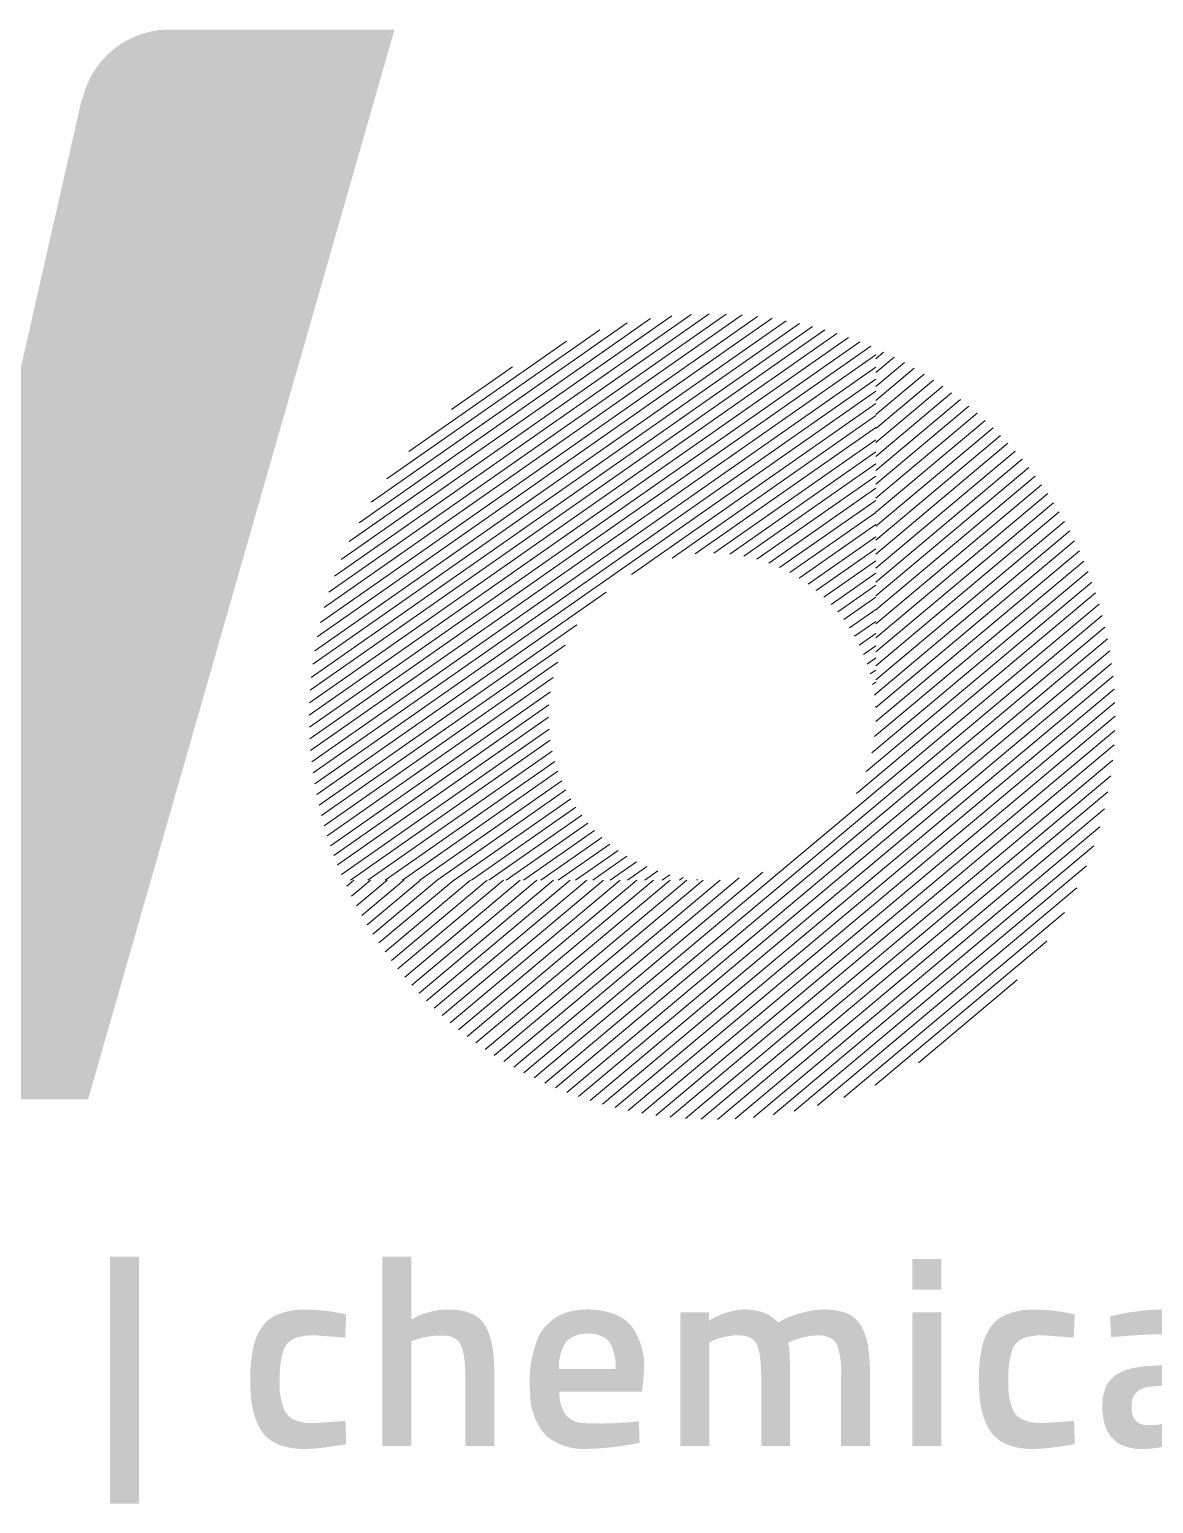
# Model space of a CAD drawing. Extents: x 0 to 1189, y 0 to 841.
# Drawn here: x 1009.27 to 1018.57, y 19.9 to 32.1 of the extents above; entities that cross this region are included whole.
import ezdxf
from ezdxf.enums import TextEntityAlignment as Align

# ---------------------------------------------------------------- set-up
doc = ezdxf.new("R2010")
doc.units = 0
doc.layers.get('0').update_dxf_attribs({"linetype": 'CONTINUOUS'})
for name, color, linetype in [('ADM013gen', 5, 'CONTINUOUS'), ('ADM025gen', 7, 'CONTINUOUS'), ('ADM050gen', 2, 'CONTINUOUS')]:
    doc.layers.add(name, color=color, linetype=linetype)
doc.styles.add('Isocp', font='isocp.shx')

# ---------------------------------------------------------------- blocks, each defined once
blk = doc.blocks.new('WORLEY_logo_2019')
at = {"true_color": 0x004d94}
h = blk.add_hatch(color=154, dxfattribs=at)
h.dxf.hatch_style = 2
edge = h.paths.add_edge_path()
edge.add_arc((13.19414202723575, 13.70649334999406), 0.8215761232817715, 86.9754415248832, 166.8289247099577, ccw=False)
edge.add_line((13.23749166179827, 14.52692502632671), (15.26169776543622, 14.52692502632671))
edge.add_line((15.26169776543622, 14.52692502632671), (12.44419243340197, 4.687635523860454))
edge.add_line((12.44419243340197, 4.687635523860454), (9.87648925399791, 4.687635523860454))
edge.add_line((9.876489253997912, 4.687635523860454), (8.380305834560218, 10.85117495296758))
edge.add_line((8.380305834560218, 10.85117495296758), (6.889324244845487, 4.680547316325868))
edge.add_line((6.889324244845487, 4.680547316325868), (4.961641343790911, 4.680547316325868))
edge.add_arc((4.936425468223897, 5.501736384668897), 0.8215761232817713, 191.3996098910185, 271.75880253896497, ccw=False)
edge.add_line((4.131056971165682, 5.339351316719609), (1.500000000000002, 14.52692502632671))
edge.add_line((1.5, 14.52692502632671), (4.232103863835278, 14.52692502632671))
edge.add_line((4.232103863835279, 14.52692502632671), (5.72308545355001, 7.957642878828485))
edge.add_line((5.72308545355001, 7.957642878828486), (7.406077439302459, 14.52692502632671))
edge.add_line((7.406077439302459, 14.52692502632671), (9.36019336325285, 14.52692502632671))
edge.add_line((9.36019336325285, 14.52692502632671), (11.04181343786957, 7.962444567803528))
edge.add_line((11.04181343786957, 7.962444567803527), (12.38668649162943, 13.88807174079009))
edge.add_line((12.38668649162943, 13.88807174079009), (12.39417823821029, 13.89369714962092))
at = {"true_color": 0xed1c24}
h = blk.add_hatch(color=240, dxfattribs=at)
h.dxf.hatch_style = 2
h.paths.add_polyline_path([(12.64694946666954, 3.240726579380936), (12.91258576032458, 3.240726579380936), (12.91258576032458, 0.9715855608893537), (12.64694946666954, 0.9715855608893537)])
at = {"true_color": 0x004d94}
h = blk.add_hatch(color=154, dxfattribs=at)
h.dxf.hatch_style = 2
edge = h.paths.add_edge_path()
edge.add_line((15.41752400526915, 2.665324183871659), (15.41752400526915, 3.240612253452959))
edge.add_line((15.41752400526915, 3.240612253452959), (15.14954403009058, 3.240612253452959))
edge.add_line((15.14954403009058, 3.240612253452959), (15.14954403009058, 1.5))
edge.add_line((15.14954403009058, 1.499999999999999), (15.41752400526915, 1.499999999999999))
edge.add_line((15.41752400526915, 1.499999999999999), (15.41752400526915, 2.463767572847846))
edge.add_arc((15.70621261616369, 1.737561862327532), 0.7814831079764403, 98.68957297718629, 111.6793089088051, ccw=False)
edge.add_arc((15.68197367652327, 1.862661573678611), 0.6541768987282836, 84.75831774276662, 98.24634436454392, ccw=False)
edge.add_arc((15.7319290042943, 2.354160927387789), 0.1602423718656043, 36.25179888603873, 86.49076341216352, ccw=False)
edge.add_arc((15.51740136334734, 2.27050940289349), 0.3872912373105721, 8.45283296066981, 27.429514434835824, ccw=False)
edge.add_arc((14.80185461395818, 2.168381617150216), 1.110085251709548, -0.8691153529018152, 8.23793647788699, ccw=False)
edge.add_line((15.9118121548786, 2.151543463542095), (15.9118121548786, 1.499999999999999))
edge.add_line((15.9118121548786, 1.499999999999999), (16.1796778041292, 1.499999999999999))
edge.add_line((16.1796778041292, 1.499999999999999), (16.1796778041292, 2.158974648860614))
edge.add_arc((14.35571128330729, 2.162634591134911), 1.823970192809246, 359.8850313524167, 365.5919939838741)
edge.add_arc((15.41488877722429, 2.282047156153227), 0.7583584476585304, 4.410726978735329, 19.98071992511767)
edge.add_arc((15.81530155692245, 2.432768587071036), 0.3305805838971507, 19.14416084760608, 44.10567277296697)
edge.add_arc((15.82383147153092, 2.406784107515379), 0.3434222440203882, 48.21256717263463, 81.7174247132485)
edge.add_arc((15.7606888600413, 2.059726288328896), 0.6960681925189595, 80.68939737812556, 119.5382604735259)
h = blk.add_hatch(color=154, dxfattribs=at)
h.dxf.hatch_style = 1
h.paths.add_polyline_path([(20.02222940640707, 3.221062519768857), (20.29020938158565, 3.221062519768857), (20.29020938158565, 2.938334499881226), (20.02222940640707, 2.938334499881226)])
h = blk.add_hatch(color=154, dxfattribs=at)
h.dxf.hatch_style = 2
edge = h.paths.add_edge_path()
edge.add_line((14.71955728213098, 1.502052216167773), (14.81765586117275, 1.517263215124557))
edge.add_line((14.81765586117275, 1.517263215124557), (14.8103961647462, 1.731052700441932))
edge.add_line((14.8103961647462, 1.731052700441932), (14.52275212995555, 1.711388640829852))
edge.add_arc((14.50051768275674, 2.143840728499061), 0.4330233004951281, 249.68499945576332, 272.94326065491566, ccw=False)
edge.add_arc((14.41122030602556, 1.905007856357469), 0.1780458339392265, 203.8768055483397, 249.95036847671, ccw=False)
edge.add_arc((14.79090656464769, 2.05303971990315), 0.5854436215543165, 177.3545125925388, 202.083273545772, ccw=False)
edge.add_arc((15.12391876672086, 2.126688625731427), 0.9190154802763085, 163.8611793838671, 182.9082050612348, ccw=False)
edge.add_arc((14.41081089892141, 2.324868826531903), 0.1790952714896773, 104.95691212946639, 161.3492417779208, ccw=False)
edge.add_arc((14.51080206511384, 1.989338482505038), 0.5291594926402938, 87.03100825275561, 106.04035211286731, ccw=False)
edge.add_line((14.5382101425402, 2.517787690985024), (14.80782383136671, 2.498179677168983))
edge.add_line((14.80782383136671, 2.498179677168983), (14.81765586117275, 2.709682643926805))
edge.add_arc((14.44860088454922, 1.219567437239306), 1.535136770770577, 76.0895387880793, 93.21761665297613)
edge.add_arc((14.41921841905405, 2.145221447737983), 0.6097125283628688, 95.34369176476658, 114.0531998175488)
edge.add_arc((14.3028018694287, 2.417111761024997), 0.3140139483036953, 114.8762317255479, 145.7241470855262)
edge.add_arc((14.48182658604713, 2.293985564086285), 0.5312912098480841, 145.6248434398082, 170.6482448607588)
edge.add_arc((15.4988943998921, 2.11360281493411), 1.564204539105759, 170.1824344522713, 185.0800703988133)
edge.add_arc((14.69589259675702, 2.005983182052785), 0.7556899159638174, 182.3425008870873, 204.1776060863858)
edge.add_arc((14.32471901232928, 1.8366071630155), 0.3477138106281912, 203.7659638804738, 254.2755080438848)
edge.add_arc((14.42919515006975, 2.164372090370197), 0.6916263530965157, 253.303059712178, 271.3876715586567)
edge.add_arc((14.37327655518132, 3.456837109566315), 1.985218960547158, 272.0977465458814, 280.045459556392)
h = blk.add_hatch(color=154, dxfattribs=at)
h.dxf.hatch_style = 1
edge = h.paths.add_edge_path(flags=16)
edge.add_arc((17.1656274829013, 2.239737752127597), 0.3922248994485977, 146.2301650377006, 184.6382896864646)
edge.add_line((16.77468709628666, 2.208020471962835), (17.29338383151924, 2.208020471962835))
edge.add_arc((16.86516326419759, 2.244619843109394), 0.429781768163331, 355.1148874028601, 390.9477830849003)
edge.add_arc((17.05671116924744, 2.273590385776813), 0.2612058017864418, 47.32706181746314, 95.07741331230342)
edge.add_arc((17.01744942120095, 2.287021831231371), 0.2472769929219847, 86.2565208543473, 135.9448871641777)
edge.add_arc((16.84047274190674, 2.458255516240832), 0.001021597253327596, 135.9448871641918, 209.0717906934116)
edge = h.paths.add_edge_path()
edge.add_line((17.44092144157382, 1.72133499656387), (17.5097456502161, 1.728651855954411))
edge.add_line((17.5097456502161, 1.728651855954411), (17.51466166511912, 1.529496089418118))
edge.add_line((17.51466166511912, 1.529496089418118), (17.38013515273971, 1.505252591529023))
edge.add_arc((16.95999467722811, 4.223032711693718), 2.750063053954483, 271.2734261133261, 278.7877676851122, ccw=False)
edge.add_arc((16.99585178362284, 2.012530768822794), 0.5394735849888997, 231.9690807852179, 272.6836944476573, ccw=False)
edge.add_arc((17.0772749262767, 1.976916135679173), 0.5681428508519762, 179.6244219042269, 223.2548794948923, ccw=False)
edge.add_arc((17.59152150259794, 2.091014177401875), 1.087990273460609, 156.721139385162, 185.8225277531198, ccw=False)
edge.add_arc((16.98747393228049, 2.298203728994474), 0.4538225676914655, 99.06034183460088, 150.5988120490697, ccw=False)
edge.add_arc((17.03806706869913, 2.043683765724857), 0.7132024861378374, 68.65448850613302, 99.85420382096288, ccw=False)
edge.add_arc((17.16502301595403, 2.377410071102252), 0.3561727742285046, 24.31961332860118, 68.13547273426798, ccw=False)
edge.add_arc((16.90346241868556, 2.233470645165558), 0.6542215176970938, -3.5227210994278266, 26.373686589499073, ccw=False)
edge.add_line((17.55644779179479, 2.193272427253775), (17.53924173963422, 2.001547846036001))
edge.add_line((17.53924173963422, 2.001547846036001), (16.77714510373816, 2.001547846036001))
edge.add_arc((17.19049812556329, 1.995157646938312), 0.4134024132688032, 179.114310877895, 207.2417927554791)
edge.add_arc((16.99856347744709, 1.922830912521292), 0.2109681968833656, 213.6517887488822, 268.6408247461921)
edge.add_arc((17.15595557872193, 4.629273207276325), 2.921867584322136, 266.813881579065, 275.5968780395006)
h = blk.add_hatch(color=154, dxfattribs=at)
h.dxf.hatch_style = 2
edge = h.paths.add_edge_path()
edge.add_arc((18.00728102249097, 2.171154552009138), 1.626514484953067, 359.570945371835, 367.6302095514991)
edge.add_arc((19.04955389038492, 2.331823464301421), 0.5725167323717176, 5.542706010786029, 25.72944977454772)
edge.add_arc((19.30327260628621, 2.456906270070013), 0.2896630967432008, 25.2277348114525, 69.87461482961726)
edge.add_arc((19.21288208597991, 2.090229593604068), 0.6663330873212034, 73.4275484535694, 104.0984705848873)
edge.add_arc((19.25595797308983, 1.796639287701173), 0.9620325404993146, 102.3271400570932, 119.27202288603)
edge.add_arc((18.56442770094165, 2.456674669772175), 0.284601524344703, 39.01240491997567, 67.37963719901721)
edge.add_arc((18.48174278095522, 2.241829597394177), 0.5147605681998818, 68.08201351786188, 92.6505087083627)
edge.add_arc((18.52070807996265, 2.069668695403912), 0.6892349921766496, 95.22525430698064, 122.1693055022058)
edge.add_line((18.15374360251161, 2.653091309578097), (18.15374360251161, 2.729232377610916))
edge.add_line((18.15374360251161, 2.729232377610917), (17.88827879774854, 2.729232377610917))
edge.add_line((17.88827879774854, 2.729232377610917), (17.88827879774854, 1.499999999999999))
edge.add_line((17.88827879774854, 1.499999999999999), (18.15620160996312, 1.499999999999999))
edge.add_line((18.15620160996312, 1.499999999999999), (18.15620160996312, 2.453935543041805))
edge.add_arc((18.42516672828851, 1.923829901073008), 0.5944360575561891, 97.74302006808148, 116.90233603431119, ccw=False)
edge.add_arc((18.41115303611937, 2.104533346460102), 0.4136244291231659, 78.65133893733002, 99.19214787042688, ccw=False)
edge.add_arc((18.46618775714504, 2.369934987266055), 0.142592812786268, 27.190088806434574, 79.34779273254259, ccw=False)
edge.add_arc((18.28939315451363, 2.298625533230607), 0.332887984431386, 7.6463868375461175, 24.201498521621204, ccw=False)
edge.add_arc((17.19304926468931, 2.143354329323754), 1.440165832364323, -0.4565250315591811, 7.965151465024292, ccw=False)
edge.add_line((18.63316938148402, 2.131879403930016), (18.63316938148402, 1.499999999999999))
edge.add_line((18.63316938148402, 1.499999999999999), (18.89869134921108, 1.499999999999999))
edge.add_line((18.89869134921108, 1.499999999999999), (18.89869134921108, 2.136797440233794))
edge.add_arc((14.63017549544854, 2.138599354398819), 4.268516234093156, 359.9758131223813, 362.9977321035244)
edge.add_arc((18.53353790186814, 2.352251412399761), 0.359440397989797, 1.526636238392167, 16.01554839637173)
edge.add_arc((19.24734672922175, 1.617111949389539), 0.911992190036653, 106.0235212404734, 113.81986473258061, ccw=False)
edge.add_arc((19.16095511682727, 1.940517461077485), 0.5773383048175311, 90.57644023312639, 106.6423114178518, ccw=False)
edge.add_arc((19.16555099039072, 2.287165635018876), 0.2308954413482838, 57.83749066067469, 92.58264729387781, ccw=False)
edge.add_arc((19.18606633701632, 2.358631399534857), 0.1608106130411524, 14.253916183310821, 50.450411255489314, ccw=False)
edge.add_arc((18.56985485273854, 2.190793138591244), 0.7994514861383656, -2.814110899380694, 15.038564127594725, ccw=False)
edge.add_line((19.36834226134144, 2.151543463542095), (19.36834226134144, 1.499999999999999))
edge.add_line((19.36834226134144, 1.499999999999999), (19.63374990314053, 1.499999999999999))
edge.add_line((19.63374990314053, 1.499999999999999), (19.63374990314053, 2.158979600052532))
edge.add_line((19.63374990314053, 2.158979600052536), (19.63374990314053, 2.158974648860617))
h = blk.add_hatch(color=154, dxfattribs=at)
h.dxf.hatch_style = 2
h.paths.add_polyline_path([(20.02222940640707, 2.729232377610917), (20.29020938158565, 2.729232377610917), (20.29020938158565, 1.499999999999999), (20.02222940640707, 1.499999999999999)])
h = blk.add_hatch(color=154, dxfattribs=at)
h.dxf.hatch_style = 2
edge = h.paths.add_edge_path()
edge.add_line((21.4188280097393, 1.502052216167773), (21.51692658878107, 1.517263215124557))
edge.add_line((21.51692658878107, 1.517263215124557), (21.50966689235452, 1.731052700441932))
edge.add_line((21.50966689235451, 1.731052700441932), (21.22202285756386, 1.711388640829852))
edge.add_arc((21.19978841036506, 2.143840728499061), 0.433023300495128, 249.68499945576292, 272.94326065491526, ccw=False)
edge.add_arc((21.11049103363387, 1.90500785635747), 0.1780458339392278, 203.8768055483402, 249.9503684767107, ccw=False)
edge.add_arc((21.49017729225601, 2.053039719903146), 0.5854436215543151, 177.3545125925384, 202.0832735457716, ccw=False)
edge.add_arc((21.82318949432917, 2.126688625731427), 0.9190154802763085, 163.8611793838671, 182.9082050612348, ccw=False)
edge.add_arc((21.11008162652973, 2.324868826531903), 0.1790952714896757, 104.9569121294659, 161.3492417779206, ccw=False)
edge.add_arc((21.21007279272216, 1.989338482505038), 0.5291594926402933, 87.03100825275533, 106.0403521128672, ccw=False)
edge.add_line((21.23748087014852, 2.517787690985024), (21.50709455897502, 2.498179677168983))
edge.add_line((21.50709455897502, 2.498179677168983), (21.51692658878106, 2.709682643926805))
edge.add_arc((21.14787161215754, 1.219567437239306), 1.535136770770577, 76.0895387880793, 93.21761665297613)
edge.add_arc((21.11848914666236, 2.145221447737983), 0.6097125283628687, 95.34369176476639, 114.0531998175487)
edge.add_arc((21.00207259703702, 2.417111761024997), 0.3140139483036967, 114.8762317255485, 145.7241470855265)
edge.add_arc((21.18109731365544, 2.293985564086285), 0.5312912098480869, 145.6248434398085, 170.6482448607588)
edge.add_arc((22.19816512750042, 2.11360281493411), 1.564204539105759, 170.1824344522713, 185.0800703988133)
edge.add_arc((21.39516332436533, 2.00598318205278), 0.7556899159638172, 182.342500887087, 204.1776060863855)
edge.add_arc((21.02398973993759, 1.836607163015504), 0.3477138106281957, 203.7659638804741, 254.275508043885)
edge.add_arc((21.12846587767806, 2.164372090370186), 0.6916263530965054, 253.3030597121778, 271.3876715586564)
edge.add_arc((21.07254728278964, 3.456837109566326), 1.985218960547169, 272.0977465458814, 280.045459556392)
h = blk.add_hatch(color=154, dxfattribs=at)
h.dxf.hatch_style = 1
edge = h.paths.add_edge_path(flags=16)
edge.add_arc((22.19435952119593, 1.888544437814825), 0.1537418954732287, 129.6622881412161, 172.7736234890415, ccw=False)
edge.add_arc((22.21872499777889, 1.834989776999452), 0.2110852064692817, 92.96724235286939, 125.47172170160661, ccw=False)
edge.add_line((22.20779817154732, 2.04579198016318), (22.49298419888646, 2.072772899165801))
edge.add_line((22.49298419888646, 2.072772899165801), (22.49298419888646, 1.745800745150992))
edge.add_arc((22.13163129276431, 2.8383862013496), 1.15079055516616, 278.61319435309304, 288.30070025826683, ccw=False)
edge.add_arc((22.20286689636153, 2.299343511279967), 0.6072460716983498, 265.74603261389893, 279.58474836113896, ccw=False)
edge.add_arc((22.17279971377009, 1.825287024703091), 0.1323666717835889, 181.3037865527128, 263.5032644972543, ccw=False)
edge.add_arc((22.35340780682489, 1.860076901683126), 0.3152153554805779, 171.2766483865348, 186.8876767120107, ccw=False)
edge = h.paths.add_edge_path()
edge.add_arc((22.28392111966156, 0.2512158553403007), 2.275999159757217, 88.20173740829433, 94.00114187148546)
edge.add_arc((22.45598631638598, -3.604739564169584), 6.135335698093995, 93.09143749371778, 94.91763526027721)
edge.add_line((21.9300433295267, 2.508011706975024), (21.85132992811439, 2.503095692072004))
edge.add_line((21.85132992811439, 2.503095692072003), (21.84149789830835, 2.692305102874282))
edge.add_arc((22.36208419043843, 0.613798919651434), 2.14270810920419, 90.7414434207302, 104.06114073173231, ccw=False)
edge.add_arc((22.35303614760189, 2.144847343428102), 0.6117655133119696, 70.53378377631299, 91.74969684016992, ccw=False)
edge.add_arc((22.47212346783854, 2.46853833071298), 0.2669277617821577, 20.429519205813392, 71.48037079856539, ccw=False)
edge.add_arc((22.37483394618728, 2.402102036418433), 0.3823365767666715, 0.9681579739325912, 24.67408432519352, ccw=False)
edge.add_line((22.75711594054401, 2.408562278232102), (22.75850616661352, 1.79004487927817))
edge.add_arc((22.86364353979965, 1.782456921652131), 0.1054108359772063, 175.8720155137105, 271.6700778544505)
edge.add_line((22.86671565744395, 1.677090862436691), (22.85922730916144, 1.472904755069401))
edge.add_arc((22.81749784648664, 1.955560943049187), 0.4844567512691978, 233.92053331357658, 274.9413876103905, ccw=False)
edge.add_arc((22.12381904279662, 2.426539209468501), 0.9543104350720305, 274.19766654829834, 295.3363230820761, ccw=False)
edge.add_arc((22.13687075682105, 1.951028790034327), 0.4796154554339246, 242.3551946757423, 276.801579316203, ccw=False)
edge.add_arc((22.08651880496598, 1.778220872559466), 0.3052527103560214, 198.9124227665301, 235.6621733216931, ccw=False)
edge.add_arc((22.36472520784291, 1.859781439611649), 0.5950181549602875, 174.6366640059978, 197.6590339442103, ccw=False)
edge.add_arc((22.13516181612333, 1.896018875510987), 0.3633669230390318, 155.1622995405465, 176.9427632735322, ccw=False)
edge.add_arc((22.0339503625811, 1.943033614228336), 0.2517689365849075, 124.2048430503902, 155.1969213099223, ccw=False)
edge.add_arc((22.14036705236884, 1.778047717003366), 0.4480652632848686, 99.05891502124501, 123.5990627000129, ccw=False)
edge.add_arc((22.25293601491725, 1.282452440354719), 0.9557774247780634, 90.08100510582278, 101.04555477566493, ccw=False)
edge.add_line((22.25158473169356, 2.23822890990658), (22.49298419888647, 2.26221096182403))
edge.add_line((22.49298419888646, 2.262210961824031), (22.49298419888646, 2.350699230078388))
edge.add_arc((22.25938079451577, 2.360923468810757), 0.2338270420443919, 357.4939059490121, 386.9320432160704)
edge.add_arc((22.35727932277434, 2.393348186372474), 0.1327600488700756, 33.60780721608256, 90.8356966705328)
at = {"color": 20, "lineweight": 15, "true_color": 0xf05324}
blk.add_line((19.10418510937133, 11.79658444461785), (14.49540246575247, 8.569480095585856), dxfattribs=at)
at = {"color": 20, "lineweight": 15, "true_color": 0xf05424}
blk.add_line((18.98554792189271, 11.82498809708197), (14.50928807099376, 8.690677206497053), dxfattribs=at)
at = {"color": 20, "lineweight": 15, "true_color": 0xf05524}
blk.add_line((18.86230812536138, 11.85016896799196), (14.52777628528776, 8.815097098962394), dxfattribs=at)
at = {"color": 20, "lineweight": 15, "true_color": 0xf05624}
blk.add_line((18.73399789890947, 11.87179948564957), (14.55133492950235, 8.943067344680102), dxfattribs=at)
at = {"color": 20, "lineweight": 15, "true_color": 0xf05724}
for p, q in [((18.60004259670749, 11.88947727871324), (14.580538649467, 9.07499031499176)), ((18.45972346391594, 11.90269906962618), (14.61610620002122, 9.21136928745412))]:
    blk.add_line(p, q, dxfattribs=at)
at = {"color": 20, "lineweight": 15, "true_color": 0xf05824}
blk.add_line((18.31212154541493, 11.91082139908621), (14.65895653628491, 9.352847721369422), dxfattribs=at)
at = {"color": 20, "lineweight": 15, "true_color": 0xf05924}
for p, q in [((18.1560296635711, 11.91299899221447), (14.71029683589141, 9.50027089161649)), ((17.98980688661541, 11.90808285621658), (14.77176803060977, 9.654787790989687)), ((17.81112140484728, 11.89444024036256), (14.84570193014059, 9.818031170219053))]:
    blk.add_line(p, q, dxfattribs=at)
at = {"color": 20, "lineweight": 15, "true_color": 0xf05a24}
for p, q in [((17.61645469771173, 11.86960745003643), (14.93561705503877, 9.992464723920476)), ((17.40002179567671, 11.82953380596355), (15.04729837483648, 10.18213913136868)), ((17.1509479796396, 11.76660474785235), (15.19162060863626, 10.3946689528552)), ((16.843107926823, 11.66252712775594), (15.39470907921553, 10.64834733632693)), ((16.34581479149641, 11.42579303114897), (15.78725063230483, 11.03468219630927))]:
    blk.add_line(p, q, dxfattribs=at)
at = {"color": 20, "lineweight": 15, "true_color": 0xef4f24}
blk.add_line((19.43604592609969, 11.69453297378155), (14.47779639573609, 8.222729276296192), dxfattribs=at)
at = {"color": 20, "lineweight": 15, "true_color": 0xef5024}
blk.add_line((19.32913531102708, 11.73114766064171), (14.47995542857138, 8.335715352811356), dxfattribs=at)
at = {"color": 20, "lineweight": 15, "true_color": 0xef5224}
blk.add_line((19.21860634535479, 11.7652287511361), (14.48573281200633, 8.451235025692286), dxfattribs=at)
at = {"color": 20, "lineweight": 15, "true_color": 0xef4d24}
blk.add_line((19.53957215947367, 11.65554851734382), (14.47902174459944, 8.112112969358611), dxfattribs=at)
at = {"color": 20, "lineweight": 15, "true_color": 0xef4b24}
blk.add_line((19.6399154499621, 11.61433534030394), (14.48343003634832, 8.003725383023147), dxfattribs=at)
at = {"color": 20, "lineweight": 15, "true_color": 0xef4924}
blk.add_line((19.68659023555123, 11.53554307156912), (14.49084665663776, 7.897444251009215), dxfattribs=at)
at = {"color": 133, "lineweight": 15, "true_color": 0x48c6f3}
for p, q in [((19.75856732414396, 11.56107656580999), (19.68659023555123, 11.5006806173186)), ((19.85529936460315, 11.51387247280099), (19.68659023555123, 11.37230870483728)), ((19.94945768974497, 11.46450877621846), (19.68659023555123, 11.24393679235597)), ((20.04113183895059, 11.41306060852405), (19.68659023555123, 11.11556487987464))]:
    blk.add_line(p, q, dxfattribs=at)
at = {"color": 20, "lineweight": 15, "true_color": 0xef4724}
blk.add_line((19.68659023555123, 11.42406876612049), (14.50111936493058, 7.793162973345028), dxfattribs=at)
at = {"color": 20, "lineweight": 15, "true_color": 0xef4524}
blk.add_line((19.68659023555123, 11.31259446067183), (14.51411477816011, 7.690788154201841), dxfattribs=at)
at = {"color": 133, "lineweight": 15, "true_color": 0x48c5f3}
blk.add_line((20.13040053040042, 11.35959402211395), (19.68659023555123, 10.98719296739332), dxfattribs=at)
at = {"color": 133, "lineweight": 15, "true_color": 0x47c5f2}
blk.add_line((20.21733293708396, 11.30416706001814), (19.68659023555123, 10.85882105491199), dxfattribs=at)
at = {"color": 20, "lineweight": 15, "true_color": 0xef4324}
blk.add_line((19.68659023555123, 11.20112015522318), (14.5297155609317, 7.590237634451833), dxfattribs=at)
at = {"color": 133, "lineweight": 15, "true_color": 0x47c4f2}
for p, q in [((20.30198974045468, 11.24683064002184), (19.68659023555123, 10.73044914243068)), ((14.88837864443522, 6.70427156601467), (14.82212975131113, 6.648682144228342))]:
    blk.add_line(p, q, dxfattribs=at)
at = {"color": 133, "lineweight": 15, "true_color": 0x46c3f1}
for p, q in [((20.38442400353133, 11.1876292872845), (19.68659023555123, 10.60207722994934)), ((15.04136633232303, 6.70427156601467), (14.8661171429151, 6.557220035818362))]:
    blk.add_line(p, q, dxfattribs=at)
at = {"color": 133, "lineweight": 15, "true_color": 0x46c2f0}
for p, q in [((20.46468189576292, 11.12660174257377), (19.68659023555123, 10.47370531746801)), ((15.19435402021085, 6.70427156601467), (14.91228090536412, 6.467584119381757))]:
    blk.add_line(p, q, dxfattribs=at)
at = {"color": 20, "lineweight": 15, "true_color": 0xee4124}
for p, q in [((19.68659023555123, 11.08964584977454), (17.44064265191012, 9.517016421285158)), ((17.20646074558693, 9.353040485165335), (14.54781815762031, 7.491438903665731))]:
    blk.add_line(p, q, dxfattribs=at)
at = {"color": 133, "lineweight": 15, "true_color": 0x45c1ef}
for p, q in [((20.54280329481741, 11.0637814672261), (19.68659023555123, 10.34533340498668)), ((15.34734170809864, 6.70427156601467), (14.96058116099026, 6.3797409335821))]:
    blk.add_line(p, q, dxfattribs=at)
at = {"color": 133, "lineweight": 15, "true_color": 0x44c0ee}
for p, q in [((20.61882228498078, 10.99919706135334), (19.68659023555123, 10.21696149250537)), ((15.50032939598644, 6.70427156601467), (15.01098382550747, 6.293661878307542))]:
    blk.add_line(p, q, dxfattribs=at)
at = {"color": 20, "lineweight": 15, "true_color": 0xee4024}
for p, q in [((19.68659023555123, 10.97817154432588), (17.81366251923636, 9.666733438840325)), ((16.93819246049801, 9.053722704234843), (14.56833094549534, 7.394327806916883))]:
    blk.add_line(p, q, dxfattribs=at)
at = {"color": 20, "lineweight": 15, "true_color": 0xee3e24}
for p, q in [((19.68659023555123, 10.86669723887724), (18.02690450580932, 9.704572779852866)), ((16.82970205616239, 8.866282599846961), (14.59117271888758, 7.298847483383552))]:
    blk.add_line(p, q, dxfattribs=at)
at = {"color": 143, "lineweight": 15, "true_color": 0x43beed}
for p, q in [((20.6927675676164, 10.9328726082589), (19.68659023555123, 10.08858958002408)), ((15.65331708387423, 6.70427156601467), (15.06346019755246, 6.209322870254688))]:
    blk.add_line(p, q, dxfattribs=at)
at = {"color": 143, "lineweight": 15, "true_color": 0x42bdec}
for p, q in [((20.76466279580442, 10.86482795523353), (19.68659023555123, 9.960217667542734)), ((15.80630477176205, 6.70427156601467), (15.11798662404506, 6.126704062132711))]:
    blk.add_line(p, q, dxfattribs=at)
at = {"color": 20, "lineweight": 15, "true_color": 0xee3c24}
for p, q in [((19.68659023555123, 10.7552229334286), (18.19750869103931, 9.712556810952401)), ((16.76384945316972, 8.708697805372113), (14.61627143655155, 7.204947489242618))]:
    blk.add_line(p, q, dxfattribs=at)
at = {"color": 143, "lineweight": 15, "true_color": 0x41bbea}
for p, q in [((20.83452684262818, 10.79507893867458), (19.68659023555123, 9.831845755061403)), ((15.95929245964986, 6.70427156601467), (15.17454423190191, 6.04578961754434))]:
    blk.add_line(p, q, dxfattribs=at)
at = {"color": 143, "lineweight": 15, "true_color": 0x40b8e8}
for p, q in [((20.90237401042071, 10.72363755966439), (19.68659023555123, 9.703473842580088)), ((16.11228014753767, 6.70427156601467), (15.23311871879, 5.966567535407213))]:
    blk.add_line(p, q, dxfattribs=at)
at = {"color": 20, "lineweight": 15, "true_color": 0xee3a23}
for p, q in [((19.68659023555123, 10.64374862797994), (18.34433519985353, 9.70389153378447)), ((16.72177452659284, 8.567762319164716), (14.64356318048122, 7.112583068624421))]:
    blk.add_line(p, q, dxfattribs=at)
at = {"color": 143, "lineweight": 15, "true_color": 0x3fb6e7}
for p, q in [((20.96821418650009, 10.65051211464791), (19.68659023555123, 9.575101930098743)), ((16.26526783542549, 6.70427156601467), (15.29370019739124, 5.889029519276352))]:
    blk.add_line(p, q, dxfattribs=at)
at = {"color": 143, "lineweight": 15, "true_color": 0x3db3e4}
for p, q in [((21.03205294940785, 10.5757072845773), (19.68659023555123, 9.446730017617428)), ((16.41825552331327, 6.70427156601467), (15.35628308916408, 5.813170888199648))]:
    blk.add_line(p, q, dxfattribs=at)
at = {"color": 20, "lineweight": 15, "true_color": 0xee3823}
for p, q in [((19.68659023555123, 10.53227432253131), (18.47499047381586, 9.683903036071108)), ((16.69587083486784, 8.438150053502767), (14.67299128631123, 7.021714544713183))]:
    blk.add_line(p, q, dxfattribs=at)
at = {"color": 143, "lineweight": 15, "true_color": 0x3bb1e2}
for p, q in [((21.09389162833823, 10.49922418477895), (19.68659023555123, 9.318358105136111)), ((16.57124321120108, 6.70427156601467), (15.42086606491431, 5.738990526850669))]:
    blk.add_line(p, q, dxfattribs=at)
at = {"color": 20, "lineweight": 15, "true_color": 0xee3623}
for p, q in [((19.68659023555123, 10.42080001708266), (18.59345667752294, 9.655379659481248)), ((16.68215621339808, 8.3170726667173), (14.7045056143024, 6.932306809285559))]:
    blk.add_line(p, q, dxfattribs=at)
at = {"color": 20, "lineweight": 15, "true_color": 0xee3423}
for p, q in [((19.68659023555123, 10.30932571163403), (18.70212485622618, 9.619995631924148)), ((16.67823961693215, 8.2028559308991), (14.73806193661001, 6.844328893671309))]:
    blk.add_line(p, q, dxfattribs=at)
at = {"color": 143, "lineweight": 15, "true_color": 0x39addf}
for p, q in [((21.15372731724395, 10.42106037678967), (19.68659023555123, 9.189986192654795)), ((16.72423089908888, 6.70427156601467), (15.4874520306892, 5.666490873692641))]:
    blk.add_line(p, q, dxfattribs=at)
at = {"color": 143, "lineweight": 15, "true_color": 0x37a9dc}
for p, q in [((21.2115528439693, 10.34120984245623), (19.68659023555123, 9.061614280173478)), ((16.87721858697669, 6.70427156601467), (15.55604815864446, 5.595677946878765))]:
    blk.add_line(p, q, dxfattribs=at)
at = {"color": 20, "lineweight": 15, "true_color": 0xed3223}
for p, q in [((19.68659023555123, 10.19785140618537), (18.80255716480783, 9.578844786024169)), ((16.68255889058783, 8.09440601342374), (14.77362142165421, 6.757753607705463))]:
    blk.add_line(p, q, dxfattribs=at)
at = {"color": 143, "lineweight": 15, "true_color": 0x35a6da}
for p, q in [((21.26735669364203, 10.25966291965356), (19.68659023555123, 8.933242367692147)), ((17.03020627486449, 6.70427156601467), (15.62666596365234, 5.526561408534103))]:
    blk.add_line(p, q, dxfattribs=at)
at = {"color": 142, "lineweight": 15, "true_color": 0x32a2d7}
for p, q in [((21.32112288440189, 10.17640619800863), (19.68659023555123, 8.804870455210818)), ((17.1831939627523, 6.70427156601467), (15.6993214275731, 5.459154669031705))]:
    blk.add_line(p, q, dxfattribs=at)
at = {"color": 20, "lineweight": 15, "true_color": 0xed3023}
for p, q in [((19.68659023555123, 10.08637710073672), (18.89583267052294, 9.532682692807565)), ((16.69403496711005, 7.990967343265027), (14.85644295754645, 6.70427156601467))]:
    blk.add_line(p, q, dxfattribs=at)
at = {"color": 142, "lineweight": 15, "true_color": 0x309ed4}
for p, q in [((21.37283079230222, 10.09142237197542), (19.68659023555123, 8.676498542729487)), ((17.33618165064011, 6.70427156601467), (15.77403517435338, 5.393475033917591))]:
    blk.add_line(p, q, dxfattribs=at)
at = {"color": 20, "lineweight": 15, "true_color": 0xed2e23}
for p, q in [((19.68659023555123, 9.974902795288086), (18.98272503985584, 9.482051079378717)), ((16.71189418001448, 7.89199819331855), (15.01564476467592, 6.70427156601467))]:
    blk.add_line(p, q, dxfattribs=at)
at = {"color": 142, "lineweight": 15, "true_color": 0x2e9bd1}
for p, q in [((21.42245492083306, 10.00469004744182), (19.68659023555123, 8.54812663024817)), ((17.48916933852792, 6.70427156601467), (15.85083270050315, 5.329543897303862))]:
    blk.add_line(p, q, dxfattribs=at)
at = {"color": 142, "lineweight": 15, "true_color": 0x2c97ce}
for p, q in [((21.46996460890917, 9.916183496702521), (19.68659023555123, 8.419754717766867)), ((17.64215702641571, 6.70427156601467), (15.92974466710764, 5.267386986895857))]:
    blk.add_line(p, q, dxfattribs=at)
at = {"color": 20, "lineweight": 15, "true_color": 0xed2c23}
for p, q in [((19.68659023555123, 9.863428489839439), (19.06380219979616, 9.427347612496916)), ((16.73556860231149, 7.797100896825036), (15.17484657180534, 6.70427156601467))]:
    blk.add_line(p, q, dxfattribs=at)
at = {"color": 142, "lineweight": 15, "true_color": 0x2a93cb}
for p, q in [((21.51532366925813, 9.825872355030558), (19.68659023555123, 8.291382805285538)), ((17.79514471430354, 6.70427156601467), (16.0108072614393, 5.207034667420481))]:
    blk.add_line(p, q, dxfattribs=at)
at = {"color": 20, "lineweight": 15, "true_color": 0xed2b23}
for p, q in [((19.68659023555123, 9.75195418439078), (19.1394859053754, 9.368867608214497)), ((16.76463647896957, 7.705980137732129), (15.3340483789348, 6.70427156601467))]:
    blk.add_line(p, q, dxfattribs=at)
at = {"color": 20, "lineweight": 15, "true_color": 0xed2923}
for p, q in [((19.68659023555123, 9.640479878942143), (19.21008899931181, 9.306830121361065)), ((16.79878496727049, 7.618416861210248), (15.49325018606423, 6.70427156601467))]:
    blk.add_line(p, q, dxfattribs=at)
at = {"color": 142, "lineweight": 15, "true_color": 0x258cc5}
for p, q in [((21.5994147838988, 9.639689353348185), (19.67539095505404, 8.025241668188245)), ((18.10112009007914, 6.70427156601467), (16.17955945615985, 5.09189074680821))]:
    blk.add_line(p, q, dxfattribs=at)
at = {"color": 142, "lineweight": 15, "true_color": 0x2890c8}
for p, q in [((21.55848994682135, 9.733721250131817), (19.6858857076727, 8.16241972372117)), ((17.94813240219134, 6.70427156601467), (16.0940626385567, 5.148522311171893))]:
    blk.add_line(p, q, dxfattribs=at)
at = {"color": 20, "lineweight": 15, "true_color": 0xed2723}
for p, q in [((19.68659023555123, 9.529005573493484), (19.27583940403821, 9.241394744942157)), ((16.83778614478144, 7.534251474253815), (15.65245199319369, 6.70427156601467))]:
    blk.add_line(p, q, dxfattribs=at)
at = {"color": 142, "lineweight": 15, "true_color": 0x2388c2}
for p, q in [((21.63804237513315, 9.543729838424857), (19.64912568247363, 7.874830575171917)), ((18.25627021226564, 6.706086063837136), (16.26735351960611, 5.037186800584196))]:
    blk.add_line(p, q, dxfattribs=at)
at = {"color": 20, "lineweight": 15, "true_color": 0xed2523}
for p, q in [((19.68659023555123, 9.41753126804485), (19.33689572505405, 9.172672535724166)), ((16.88148140600292, 7.453372920096507), (15.81165380032313, 6.70427156601467))]:
    blk.add_line(p, q, dxfattribs=at)
at = {"color": 142, "lineweight": 15, "true_color": 0x2185c0}
for p, q in [((21.6743089907748, 9.445789229752489), (19.59988531813883, 7.705141091138225)), ((18.43193223128105, 6.725112086723501), (16.35750855864509, 4.984463948109251))]:
    blk.add_line(p, q, dxfattribs=at)
at = {"color": 152, "lineweight": 15, "true_color": 0x1d7dba}
blk.add_line((21.7394589431712, 9.243712705816888), (16.5452019156099, 4.88521354975021), dxfattribs=at)
at = {"color": 20, "lineweight": 15, "true_color": 0xed2423}
for p, q in [((19.68659023555123, 9.306056962596191), (19.39335720496064, 9.100732984124585)), ((16.92977150833364, 7.375711708320747), (15.97085560745257, 6.70427156601467))]:
    blk.add_line(p, q, dxfattribs=at)
at = {"color": 142, "lineweight": 15, "true_color": 0x1f81bd}
for p, q in [((21.70814204063161, 9.345806616927618), (19.51004404678016, 7.501383400995358)), ((18.64819515732032, 6.778206315719054), (16.45009716346888, 4.933783099786794))]:
    blk.add_line(p, q, dxfattribs=at)
at = {"color": 152, "lineweight": 15, "true_color": 0x1a7ab7}
blk.add_line((21.7681657536789, 9.139428667444855), (16.64291675978282, 4.838834126974914), dxfattribs=at)
at = {"color": 20, "lineweight": 15, "true_color": 0xec2323}
for p, q in [((19.68659023555123, 9.194582657147556), (19.44526958319768, 9.02560811724392)), ((16.98261071233393, 7.301235811826101), (16.13005741458202, 6.70427156601467))]:
    blk.add_line(p, q, dxfattribs=at)
at = {"color": 240, "lineweight": 15, "true_color": 0xec2123}
for p, q in [((19.68659023555123, 9.083108351698895), (19.49262770257446, 8.94729432397832)), ((17.04000417519448, 7.229948841716373), (16.28925922171147, 6.70427156601467))]:
    blk.add_line(p, q, dxfattribs=at)
at = {"color": 144, "lineweight": 15, "true_color": 0x1876b4}
blk.add_line((21.79415549112547, 9.032864734069344), (16.74334867701686, 4.794734599203098), dxfattribs=at)
at = {"color": 240, "lineweight": 15, "true_color": 0xec2023}
for p, q in [((19.68659023555123, 8.971634046250262), (19.53537521832978, 8.865752151301288)), ((17.10200824167649, 7.161890251018091), (16.4484610288409, 6.70427156601467))]:
    blk.add_line(p, q, dxfattribs=at)
at = {"color": 144, "lineweight": 15, "true_color": 0x1672b1}
blk.add_line((21.81730608391349, 8.923918475457963), (16.84661973890946, 4.753017396667151), dxfattribs=at)
at = {"color": 144, "lineweight": 15, "true_color": 0x146fae}
blk.add_line((21.83747782763604, 8.812472665694438), (16.95286964986752, 4.713799745283348), dxfattribs=at)
at = {"color": 240, "lineweight": 15, "true_color": 0xec1f23}
for p, q in [((19.68659023555123, 8.860159740801627), (19.57340137058611, 8.780904044311647)), ((19.68659023555123, 8.748685435352966), (19.60653437643098, 8.692629719319111)), ((17.16873367165748, 7.097137594632406), (16.60766283597037, 6.70427156601467)), ((17.24035224804994, 7.035811156249627), (16.76686464309979, 6.70427156601467))]:
    blk.add_line(p, q, dxfattribs=at)
at = {"color": 144, "lineweight": 15, "true_color": 0x126bab}
blk.add_line((21.85451020987555, 8.69839261886837), (17.06225892230862, 4.677216330962114), dxfattribs=at)
at = {"color": 144, "lineweight": 15, "true_color": 0x1067a9}
blk.add_line((21.86821790243341, 8.581522826156647), (17.17497288443136, 4.643422662526522), dxfattribs=at)
at = {"color": 240, "lineweight": 15, "true_color": 0xec1e23}
for p, q in [((19.68659023555123, 8.637211129904319), (19.63453047922715, 8.600758496088838)), ((17.31710772749111, 6.978081616104574), (16.92606645022926, 6.70427156601467))]:
    blk.add_line(p, q, dxfattribs=at)
at = {"color": 144, "lineweight": 15, "true_color": 0x0e64a6}
blk.add_line((21.87838564155614, 8.461682659823104), (17.29122679998924, 4.612599367712725), dxfattribs=at)
at = {"color": 240, "lineweight": 15, "true_color": 0xec1d23}
for p, q in [((19.68659023555123, 8.525736824455672), (19.65705690764115, 8.505057365624618)), ((19.68659023555123, 8.414262519007027), (19.67366566900791, 8.4052126400853)), ((17.39933288131443, 6.924181983193467), (17.08526825735871, 6.70427156601467)), ((17.48747570218501, 6.874425945357474), (17.24447006448814, 6.70427156601467))]:
    blk.add_line(p, q, dxfattribs=at)
at = {"color": 144, "lineweight": 15, "true_color": 0x0c61a4}
blk.add_line((21.88476159764697, 8.338660809746006), (17.41127249857902, 4.584957756642509), dxfattribs=at)
at = {"color": 240, "lineweight": 15, "true_color": 0xec1c23}
for p, q in [((19.68659023555123, 8.302788213558392), (19.68375266557873, 8.300801325673445)), ((17.5821402878515, 6.829236496394001), (17.40367187161759, 6.70427156601467)), ((17.68415272367674, 6.789192067501314), (17.56287367874705, 6.70427156601467))]:
    blk.add_line(p, q, dxfattribs=at)
at = {"color": 154, "lineweight": 15, "true_color": 0x0a5ea1}
blk.add_line((21.8870486541564, 8.212207965538218), (17.53540709675022, 4.560747139702969), dxfattribs=at)
at = {"color": 154, "lineweight": 15, "true_color": 0x095c9f}
blk.add_line((21.88489273047104, 8.082027018287649), (17.6639846751162, 4.540264625806196), dxfattribs=at)
at = {"color": 154, "lineweight": 15, "true_color": 0x07599e}
blk.add_line((21.87786682385072, 7.947759670152546), (17.7974322364171, 4.523868512793985), dxfattribs=at)
at = {"color": 154, "lineweight": 15, "true_color": 0x06579c}
blk.add_line((21.86544867795258, 7.808967696028182), (17.93627203699586, 4.511997025771021), dxfattribs=at)
at = {"color": 154, "lineweight": 15, "true_color": 0x05559b}
blk.add_line((21.84698865328636, 7.665105983657925), (18.08115371634269, 4.505195276993965), dxfattribs=at)
at = {"color": 154, "lineweight": 15, "true_color": 0x045499}
blk.add_line((21.82166195462252, 7.515482447668827), (18.23290206968716, 4.504155351835735), dxfattribs=at)
at = {"color": 154, "lineweight": 15, "true_color": 0x035298}
blk.add_line((21.78839472815709, 7.359196017730079), (18.39259095083318, 4.509778320627169), dxfattribs=at)
at = {"color": 154, "lineweight": 15, "true_color": 0x035197}
blk.add_line((21.74574403373916, 7.195035923293202), (18.56166329993175, 4.523274953916717), dxfattribs=at)
at = {"color": 154, "lineweight": 15, "true_color": 0x025096}
blk.add_line((21.69169057782964, 7.021307775894341), (18.74213841052186, 4.546339640168238), dxfattribs=at)
at = {"color": 154, "lineweight": 15, "true_color": 0x014f96}
blk.add_line((21.62325105082127, 6.835508281542355), (18.93699959221083, 4.58147567337291), dxfattribs=at)
at = {"color": 240, "lineweight": 15, "true_color": 0xec1b23}
for p, q in [((17.7946725706755, 6.755104592043002), (17.72207548587647, 6.70427156601467)), ((17.91539477021894, 6.728160880743925), (17.88127729300592, 6.70427156601467)), ((18.04895123557015, 6.710203819110833), (18.04047910013538, 6.70427156601467))]:
    blk.add_line(p, q, dxfattribs=at)
at = {"color": 154, "lineweight": 15, "true_color": 0x014e95}
for p, q in [((21.53566966480876, 6.633646860359945), (19.15100263290396, 4.632673633408004)), ((21.42044142955099, 6.408586978172623), (19.39265252284234, 4.707070054447999))]:
    blk.add_line(p, q, dxfattribs=at)
at = {"color": 154, "lineweight": 15, "true_color": 0x004d94}
for p, q in [((21.25903276992036, 6.144777118926407), (19.68048283715359, 4.820216452546886)), ((20.98747742431685, 5.788543216104951), (20.07845983743775, 5.025786894221029))]:
    blk.add_line(p, q, dxfattribs=at)
blk = doc.blocks.new('JacobsTitleBlock')
at = {"layer": 'ADM013gen', "xscale": 0.9, "yscale": 0.9, "zscale": 0.9}
blk.add_blockref('WORLEY_logo_2019', (-180.45, 9.02567023575277), dxfattribs=at)
at = {"layer": 'ADM025gen', "linetype": 'Continuous', "style": 'Isocp', "width": 0.9}
for tag, p in [('C_ISSUENO5', (-177, 101)), ('C_ISSDATE5', (-165, 101)), ('C_ISSBY5', (-42, 101)), ('C_ISSCHKBY5', (-30, 101)), ('C_ISSDISC5', (-18, 101)), ('C_ISSPROJ5', (-6, 101)), ('C_ISSUENO4', (-177, 96)), ('C_ISSDATE4', (-165, 96)), ('C_ISSBY4', (-42, 96)), ('C_ISSCHKBY4', (-30, 96)), ('C_ISSDISC4', (-18, 96)), ('C_ISSPROJ4', (-6, 96)), ('C_ISSUENO3', (-177, 91)), ('C_ISSDATE3', (-165, 91)), ('C_ISSBY3', (-42, 91)), ('C_ISSCHKBY3', (-30, 91)), ('C_ISSDISC3', (-18, 91)), ('C_ISSPROJ3', (-6, 91)), ('C_ISSUENO2', (-177, 86)), ('C_ISSDATE2', (-165, 86)), ('C_ISSBY2', (-42, 86)), ('C_ISSCHKBY2', (-30, 86)), ('C_ISSDISC2', (-18, 86)), ('C_ISSPROJ2', (-6, 86)), ('C_ISSUENO1', (-177, 81)), ('C_ISSDATE1', (-165, 81)), ('C_ISSBY1', (-42, 81)), ('C_ISSCHKBY1', (-30, 81)), ('C_ISSDISC1', (-18, 81)), ('C_ISSPROJ1', (-6, 81))]:
    blk.add_attdef(tag, text='', height=2.5, dxfattribs=at).set_placement(p, align=Align.CENTER)
for tag, p, height in [('C_ISSDESCR5', (-154, 101), 2.5), ('C_ISSDESCR4', (-154, 96), 2.5), ('C_ISSDESCR3', (-154, 91), 2.5), ('C_ISSDESCR2', (-154, 86), 2.5), ('C_ISSDESCR1', (-154, 81), 2.5), ('C_DRAWNBY', (-163, 2), 3), ('C_DRAWNDATE', (-139, 2), 3), ('C_SCALE', (-102, 2), 3), ('C_DRAWINGSIZE', (-72, 2), 3)]:
    blk.add_attdef(tag, p, '', height=height, dxfattribs=at)
at = {"layer": 'ADM025gen', "linetype": 'Continuous', "style": 'Isocp'}
blk.add_attdef('C_DOCTYPE', text='', height=3.5, dxfattribs=at).set_placement((-90, 42), align=Align.MIDDLE)
for tag, p in [('C_SHEETNO', (-50, 2)), ('C_SHEETTOT', (-33, 2)), ('C_DRAWINGISSUE', (-8.5, 2))]:
    blk.add_attdef(tag, p, '', height=3, dxfattribs=at)
at = {"layer": 'ADM050gen', "linetype": 'Continuous', "style": 'Isocp'}
for tag, p in [('C_CLIENT', (-90, 58)), ('C_PLANT', (-90, 51)), ('C_DOCNAME', (-90, 35)), ('C_SHEETNAME', (-90, 27))]:
    blk.add_attdef(tag, text='', height=5, dxfattribs=at).set_placement(p, align=Align.MIDDLE)
blk.add_attdef('C_DRAWINGNR', text='', height=4.466293432438595, dxfattribs=at).set_placement((-62, 12), (-3, 12), align=Align.ALIGNED)

msp = doc.modelspace()

# ---------------------------------------------------------------- block references
msp.add_blockref('JacobsTitleBlock', (1178.999988568081, 9.999995357464286))

doc.saveas('drawing.dxf')
